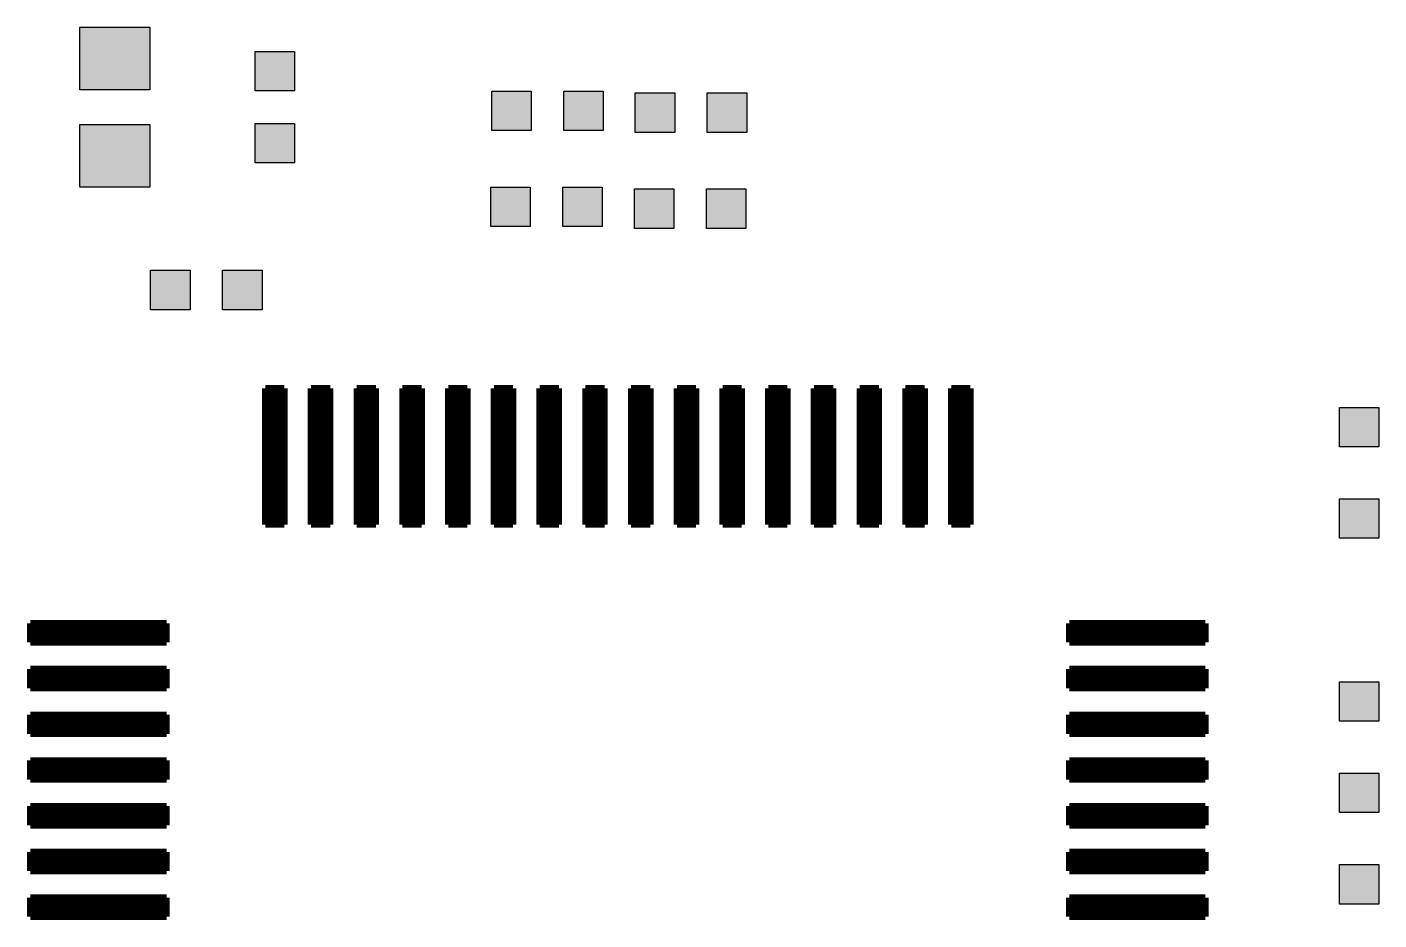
# Model space of a CAD drawing. Header units: millimetres. Extents: x -43 to 75, y 27 to 82.
# Drawn here: x -28.06 to -13.28, y 39.61 to 49.38 of the extents above; entities that cross this region are included whole.
import ezdxf

# ---------------------------------------------------------------- set-up
doc = ezdxf.new("R2010")
doc.units = ezdxf.units.MM
doc.layers.add('solderpaste_top', color=7, linetype='Continuous')

msp = doc.modelspace()

# ---------------------------------------------------------------- hatches: boundary and pattern name
at = {"layer": 'solderpaste_top'}
for points in [[(-27.481, 48.6905), (-27.481, 49.3763), (-26.719, 49.3763), (-26.719, 48.6905)], [(-25.5659, 48.6778), (-25.5659, 49.1096), (-25.1341, 49.1096), (-25.1341, 48.6778)], [(-22.9796, 48.2441), (-22.9796, 48.6759), (-22.5478, 48.6759), (-22.5478, 48.2441)], [(-22.1922, 48.2441), (-22.1922, 48.6759), (-21.7604, 48.6759), (-21.7604, 48.2441)], [(-21.4096, 48.2241), (-21.4096, 48.6559), (-20.9778, 48.6559), (-20.9778, 48.2241)], [(-20.6222, 48.2241), (-20.6222, 48.6559), (-20.1904, 48.6559), (-20.1904, 48.2241)], [(-27.481, 47.6237), (-27.481, 48.3095), (-26.719, 48.3095), (-26.719, 47.6237)], [(-25.5659, 47.8904), (-25.5659, 48.3222), (-25.1341, 48.3222), (-25.1341, 47.8904)], [(-22.9896, 47.1941), (-22.9896, 47.6259), (-22.5578, 47.6259), (-22.5578, 47.1941)], [(-22.2022, 47.1941), (-22.2022, 47.6259), (-21.7704, 47.6259), (-21.7704, 47.1941)], [(-21.4196, 47.1741), (-21.4196, 47.6059), (-20.9878, 47.6059), (-20.9878, 47.1741)], [(-20.6322, 47.1741), (-20.6322, 47.6059), (-20.2004, 47.6059), (-20.2004, 47.1741)], [(-26.7096, 46.2841), (-26.7096, 46.7159), (-26.2778, 46.7159), (-26.2778, 46.2841)], [(-25.9222, 46.2841), (-25.9222, 46.7159), (-25.4904, 46.7159), (-25.4904, 46.2841)], [(-13.7096, 44.7841), (-13.7096, 45.2159), (-13.2778, 45.2159), (-13.2778, 44.7841)], [(-13.7096, 43.7841), (-13.7096, 44.2159), (-13.2778, 44.2159), (-13.2778, 43.7841)], [(-13.7096, 41.7841), (-13.7096, 42.2159), (-13.2778, 42.2159), (-13.2778, 41.7841)], [(-13.7096, 40.7841), (-13.7096, 41.2159), (-13.2778, 41.2159), (-13.2778, 40.7841)], [(-13.7096, 39.7841), (-13.7096, 40.2159), (-13.2778, 40.2159), (-13.2778, 39.7841)]]:
    msp.add_hatch(color=171, dxfattribs=at).paths.add_polyline_path(points)

# ---------------------------------------------------------------- linework, layer by layer
at = {"layer": 'solderpaste_top', "color": 171}
for points in [[(-27.481, 48.6905), (-27.481, 49.3763), (-26.719, 49.3763), (-26.719, 48.6905), (-27.481, 48.6905)], [(-25.5659, 48.6778), (-25.5659, 49.1096), (-25.1341, 49.1096), (-25.1341, 48.6778), (-25.5659, 48.6778)], [(-22.9796, 48.2441), (-22.9796, 48.6759), (-22.5478, 48.6759), (-22.5478, 48.2441), (-22.9796, 48.2441)], [(-22.1922, 48.2441), (-22.1922, 48.6759), (-21.7604, 48.6759), (-21.7604, 48.2441), (-22.1922, 48.2441)], [(-21.4096, 48.2241), (-21.4096, 48.6559), (-20.9778, 48.6559), (-20.9778, 48.2241), (-21.4096, 48.2241)], [(-20.6222, 48.2241), (-20.6222, 48.6559), (-20.1904, 48.6559), (-20.1904, 48.2241), (-20.6222, 48.2241)], [(-27.481, 47.6237), (-27.481, 48.3095), (-26.719, 48.3095), (-26.719, 47.6237), (-27.481, 47.6237)], [(-25.5659, 47.8904), (-25.5659, 48.3222), (-25.1341, 48.3222), (-25.1341, 47.8904), (-25.5659, 47.8904)], [(-22.9896, 47.1941), (-22.9896, 47.6259), (-22.5578, 47.6259), (-22.5578, 47.1941), (-22.9896, 47.1941)], [(-22.2022, 47.1941), (-22.2022, 47.6259), (-21.7704, 47.6259), (-21.7704, 47.1941), (-22.2022, 47.1941)], [(-21.4196, 47.1741), (-21.4196, 47.6059), (-20.9878, 47.6059), (-20.9878, 47.1741), (-21.4196, 47.1741)], [(-20.6322, 47.1741), (-20.6322, 47.6059), (-20.2004, 47.6059), (-20.2004, 47.1741), (-20.6322, 47.1741)], [(-26.7096, 46.2841), (-26.7096, 46.7159), (-26.2778, 46.7159), (-26.2778, 46.2841), (-26.7096, 46.2841)], [(-25.9222, 46.2841), (-25.9222, 46.7159), (-25.4904, 46.7159), (-25.4904, 46.2841), (-25.9222, 46.2841)], [(-13.7096, 44.7841), (-13.7096, 45.2159), (-13.2778, 45.2159), (-13.2778, 44.7841), (-13.7096, 44.7841)], [(-13.7096, 43.7841), (-13.7096, 44.2159), (-13.2778, 44.2159), (-13.2778, 43.7841), (-13.7096, 43.7841)], [(-13.7096, 41.7841), (-13.7096, 42.2159), (-13.2778, 42.2159), (-13.2778, 41.7841), (-13.7096, 41.7841)], [(-13.7096, 40.7841), (-13.7096, 41.2159), (-13.2778, 41.2159), (-13.2778, 40.7841), (-13.7096, 40.7841)], [(-13.7096, 39.7841), (-13.7096, 40.2159), (-13.2778, 40.2159), (-13.2778, 39.7841), (-13.7096, 39.7841)]]:
    msp.add_lwpolyline(points, dxfattribs=at)
at = {"layer": 'solderpaste_top', "color": 171, "const_width": 0.07}
for points in [[(-25.455, 43.935), (-25.455, 45.425)], [(-25.455, 45.425), (-25.245, 45.425)], [(-25.455, 45.398), (-25.245, 45.398)], [(-25.245, 45.425), (-25.245, 43.935)], [(-24.955, 43.935), (-24.955, 45.425)], [(-24.955, 45.425), (-24.745, 45.425)], [(-24.955, 45.398), (-24.745, 45.398)], [(-24.745, 45.425), (-24.745, 43.935)], [(-24.455, 43.935), (-24.455, 45.425)], [(-24.455, 45.425), (-24.245, 45.425)], [(-24.455, 45.398), (-24.245, 45.398)], [(-24.245, 45.425), (-24.245, 43.935)], [(-23.955, 43.935), (-23.955, 45.425)], [(-23.955, 45.425), (-23.745, 45.425)], [(-23.955, 45.398), (-23.745, 45.398)], [(-23.745, 45.425), (-23.745, 43.935)], [(-23.455, 43.935), (-23.455, 45.425)], [(-23.455, 45.425), (-23.245, 45.425)], [(-23.455, 45.398), (-23.245, 45.398)], [(-23.245, 45.425), (-23.245, 43.935)], [(-22.955, 43.935), (-22.955, 45.425)], [(-22.955, 45.425), (-22.745, 45.425)], [(-22.955, 45.398), (-22.745, 45.398)], [(-22.745, 45.425), (-22.745, 43.935)], [(-22.455, 43.935), (-22.455, 45.425)], [(-22.455, 45.425), (-22.245, 45.425)], [(-22.455, 45.398), (-22.245, 45.398)], [(-22.245, 45.425), (-22.245, 43.935)], [(-21.955, 43.935), (-21.955, 45.425)], [(-21.955, 45.425), (-21.745, 45.425)], [(-21.955, 45.398), (-21.745, 45.398)], [(-21.745, 45.425), (-21.745, 43.935)], [(-21.455, 43.935), (-21.455, 45.425)], [(-21.455, 45.425), (-21.245, 45.425)], [(-21.455, 45.398), (-21.245, 45.398)], [(-21.245, 45.425), (-21.245, 43.935)], [(-20.955, 43.935), (-20.955, 45.425)], [(-20.955, 45.425), (-20.745, 45.425)], [(-20.955, 45.398), (-20.745, 45.398)], [(-20.745, 45.425), (-20.745, 43.935)], [(-20.455, 43.935), (-20.455, 45.425)], [(-20.455, 45.425), (-20.245, 45.425)], [(-20.455, 45.398), (-20.245, 45.398)], [(-20.245, 45.425), (-20.245, 43.935)], [(-19.955, 43.935), (-19.955, 45.425)], [(-19.955, 45.425), (-19.745, 45.425)], [(-19.955, 45.398), (-19.745, 45.398)], [(-19.745, 45.425), (-19.745, 43.935)], [(-19.455, 43.935), (-19.455, 45.425)], [(-19.455, 45.425), (-19.245, 45.425)], [(-19.455, 45.398), (-19.245, 45.398)], [(-19.245, 45.425), (-19.245, 43.935)], [(-18.955, 43.935), (-18.955, 45.425)], [(-18.955, 45.425), (-18.745, 45.425)], [(-18.955, 45.398), (-18.745, 45.398)], [(-18.745, 45.425), (-18.745, 43.935)], [(-18.455, 43.935), (-18.455, 45.425)], [(-18.455, 45.425), (-18.245, 45.425)], [(-18.455, 45.398), (-18.245, 45.398)], [(-18.245, 45.425), (-18.245, 43.935)], [(-17.955, 43.935), (-17.955, 45.425)], [(-17.955, 45.425), (-17.745, 45.425)], [(-17.955, 45.398), (-17.745, 45.398)], [(-17.745, 43.935), (-17.745, 45.425)], [(-25.245, 45.3315), (-25.455, 45.3315)], [(-25.455, 45.265), (-25.245, 45.265)], [(-24.745, 45.3315), (-24.955, 45.3315)], [(-24.955, 45.265), (-24.745, 45.265)], [(-24.245, 45.3315), (-24.455, 45.3315)], [(-24.455, 45.265), (-24.245, 45.265)], [(-23.745, 45.3315), (-23.955, 45.3315)], [(-23.955, 45.265), (-23.745, 45.265)], [(-23.245, 45.3315), (-23.455, 45.3315)], [(-23.455, 45.265), (-23.245, 45.265)], [(-22.745, 45.3315), (-22.955, 45.3315)], [(-22.955, 45.265), (-22.745, 45.265)], [(-22.245, 45.3315), (-22.455, 45.3315)], [(-22.455, 45.265), (-22.245, 45.265)], [(-21.745, 45.3315), (-21.955, 45.3315)], [(-21.955, 45.265), (-21.745, 45.265)], [(-21.245, 45.3315), (-21.455, 45.3315)], [(-21.455, 45.265), (-21.245, 45.265)], [(-20.745, 45.3315), (-20.955, 45.3315)], [(-20.955, 45.265), (-20.745, 45.265)], [(-20.245, 45.3315), (-20.455, 45.3315)], [(-20.455, 45.265), (-20.245, 45.265)], [(-19.745, 45.3315), (-19.955, 45.3315)], [(-19.955, 45.265), (-19.745, 45.265)], [(-19.245, 45.3315), (-19.455, 45.3315)], [(-19.455, 45.265), (-19.245, 45.265)], [(-18.745, 45.3315), (-18.955, 45.3315)], [(-18.955, 45.265), (-18.745, 45.265)], [(-18.245, 45.3315), (-18.455, 45.3315)], [(-18.455, 45.265), (-18.245, 45.265)], [(-17.745, 45.3315), (-17.955, 45.3315)], [(-17.955, 45.265), (-17.745, 45.265)], [(-25.245, 45.1985), (-25.455, 45.1985)], [(-25.455, 45.132), (-25.245, 45.132)], [(-25.245, 45.0655), (-25.455, 45.0655)], [(-24.745, 45.1985), (-24.955, 45.1985)], [(-24.955, 45.132), (-24.745, 45.132)], [(-24.745, 45.0655), (-24.955, 45.0655)], [(-24.245, 45.1985), (-24.455, 45.1985)], [(-24.455, 45.132), (-24.245, 45.132)], [(-24.245, 45.0655), (-24.455, 45.0655)], [(-23.745, 45.1985), (-23.955, 45.1985)], [(-23.955, 45.132), (-23.745, 45.132)], [(-23.745, 45.0655), (-23.955, 45.0655)], [(-23.245, 45.1985), (-23.455, 45.1985)], [(-23.455, 45.132), (-23.245, 45.132)], [(-23.245, 45.0655), (-23.455, 45.0655)], [(-22.745, 45.1985), (-22.955, 45.1985)], [(-22.955, 45.132), (-22.745, 45.132)], [(-22.745, 45.0655), (-22.955, 45.0655)], [(-22.245, 45.1985), (-22.455, 45.1985)], [(-22.455, 45.132), (-22.245, 45.132)], [(-22.245, 45.0655), (-22.455, 45.0655)], [(-21.745, 45.1985), (-21.955, 45.1985)], [(-21.955, 45.132), (-21.745, 45.132)], [(-21.745, 45.0655), (-21.955, 45.0655)], [(-21.245, 45.1985), (-21.455, 45.1985)], [(-21.455, 45.132), (-21.245, 45.132)], [(-21.245, 45.0655), (-21.455, 45.0655)], [(-20.745, 45.1985), (-20.955, 45.1985)], [(-20.955, 45.132), (-20.745, 45.132)], [(-20.745, 45.0655), (-20.955, 45.0655)], [(-20.245, 45.1985), (-20.455, 45.1985)], [(-20.455, 45.132), (-20.245, 45.132)], [(-20.245, 45.0655), (-20.455, 45.0655)], [(-19.745, 45.1985), (-19.955, 45.1985)], [(-19.955, 45.132), (-19.745, 45.132)], [(-19.745, 45.0655), (-19.955, 45.0655)], [(-19.245, 45.1985), (-19.455, 45.1985)], [(-19.455, 45.132), (-19.245, 45.132)], [(-19.245, 45.0655), (-19.455, 45.0655)], [(-18.745, 45.1985), (-18.955, 45.1985)], [(-18.955, 45.132), (-18.745, 45.132)], [(-18.745, 45.0655), (-18.955, 45.0655)], [(-18.245, 45.1985), (-18.455, 45.1985)], [(-18.455, 45.132), (-18.245, 45.132)], [(-18.245, 45.0655), (-18.455, 45.0655)], [(-17.745, 45.1985), (-17.955, 45.1985)], [(-17.955, 45.132), (-17.745, 45.132)], [(-17.745, 45.0655), (-17.955, 45.0655)], [(-25.455, 44.999), (-25.245, 44.999)], [(-25.245, 44.9325), (-25.455, 44.9325)], [(-24.955, 44.999), (-24.745, 44.999)], [(-24.745, 44.9325), (-24.955, 44.9325)], [(-24.455, 44.999), (-24.245, 44.999)], [(-24.245, 44.9325), (-24.455, 44.9325)], [(-23.955, 44.999), (-23.745, 44.999)], [(-23.745, 44.9325), (-23.955, 44.9325)], [(-23.455, 44.999), (-23.245, 44.999)], [(-23.245, 44.9325), (-23.455, 44.9325)], [(-22.955, 44.999), (-22.745, 44.999)], [(-22.745, 44.9325), (-22.955, 44.9325)], [(-22.455, 44.999), (-22.245, 44.999)], [(-22.245, 44.9325), (-22.455, 44.9325)], [(-21.955, 44.999), (-21.745, 44.999)], [(-21.745, 44.9325), (-21.955, 44.9325)], [(-21.455, 44.999), (-21.245, 44.999)], [(-21.245, 44.9325), (-21.455, 44.9325)], [(-20.955, 44.999), (-20.745, 44.999)], [(-20.745, 44.9325), (-20.955, 44.9325)], [(-20.455, 44.999), (-20.245, 44.999)], [(-20.245, 44.9325), (-20.455, 44.9325)], [(-19.955, 44.999), (-19.745, 44.999)], [(-19.745, 44.9325), (-19.955, 44.9325)], [(-19.455, 44.999), (-19.245, 44.999)], [(-19.245, 44.9325), (-19.455, 44.9325)], [(-18.955, 44.999), (-18.745, 44.999)], [(-18.745, 44.9325), (-18.955, 44.9325)], [(-18.455, 44.999), (-18.245, 44.999)], [(-18.245, 44.9325), (-18.455, 44.9325)], [(-17.955, 44.999), (-17.745, 44.999)], [(-17.745, 44.9325), (-17.955, 44.9325)], [(-25.455, 44.866), (-25.245, 44.866)], [(-25.245, 44.7995), (-25.455, 44.7995)], [(-24.955, 44.866), (-24.745, 44.866)], [(-24.745, 44.7995), (-24.955, 44.7995)], [(-24.455, 44.866), (-24.245, 44.866)], [(-24.245, 44.7995), (-24.455, 44.7995)], [(-23.955, 44.866), (-23.745, 44.866)], [(-23.745, 44.7995), (-23.955, 44.7995)], [(-23.455, 44.866), (-23.245, 44.866)], [(-23.245, 44.7995), (-23.455, 44.7995)], [(-22.955, 44.866), (-22.745, 44.866)], [(-22.745, 44.7995), (-22.955, 44.7995)], [(-22.455, 44.866), (-22.245, 44.866)], [(-22.245, 44.7995), (-22.455, 44.7995)], [(-21.955, 44.866), (-21.745, 44.866)], [(-21.745, 44.7995), (-21.955, 44.7995)], [(-21.455, 44.866), (-21.245, 44.866)], [(-21.245, 44.7995), (-21.455, 44.7995)], [(-20.955, 44.866), (-20.745, 44.866)], [(-20.745, 44.7995), (-20.955, 44.7995)], [(-20.455, 44.866), (-20.245, 44.866)], [(-20.245, 44.7995), (-20.455, 44.7995)], [(-19.955, 44.866), (-19.745, 44.866)], [(-19.745, 44.7995), (-19.955, 44.7995)], [(-19.455, 44.866), (-19.245, 44.866)], [(-19.245, 44.7995), (-19.455, 44.7995)], [(-18.955, 44.866), (-18.745, 44.866)], [(-18.745, 44.7995), (-18.955, 44.7995)], [(-18.455, 44.866), (-18.245, 44.866)], [(-18.245, 44.7995), (-18.455, 44.7995)], [(-17.955, 44.866), (-17.745, 44.866)], [(-17.745, 44.7995), (-17.955, 44.7995)], [(-25.455, 44.733), (-25.245, 44.733)], [(-25.245, 44.6665), (-25.455, 44.6665)], [(-24.955, 44.733), (-24.745, 44.733)], [(-24.745, 44.6665), (-24.955, 44.6665)], [(-24.455, 44.733), (-24.245, 44.733)], [(-24.245, 44.6665), (-24.455, 44.6665)], [(-23.955, 44.733), (-23.745, 44.733)], [(-23.745, 44.6665), (-23.955, 44.6665)], [(-23.455, 44.733), (-23.245, 44.733)], [(-23.245, 44.6665), (-23.455, 44.6665)], [(-22.955, 44.733), (-22.745, 44.733)], [(-22.745, 44.6665), (-22.955, 44.6665)], [(-22.455, 44.733), (-22.245, 44.733)], [(-22.245, 44.6665), (-22.455, 44.6665)], [(-21.955, 44.733), (-21.745, 44.733)], [(-21.745, 44.6665), (-21.955, 44.6665)], [(-21.455, 44.733), (-21.245, 44.733)], [(-21.245, 44.6665), (-21.455, 44.6665)], [(-20.955, 44.733), (-20.745, 44.733)], [(-20.745, 44.6665), (-20.955, 44.6665)], [(-20.455, 44.733), (-20.245, 44.733)], [(-20.245, 44.6665), (-20.455, 44.6665)], [(-19.955, 44.733), (-19.745, 44.733)], [(-19.745, 44.6665), (-19.955, 44.6665)], [(-19.455, 44.733), (-19.245, 44.733)], [(-19.245, 44.6665), (-19.455, 44.6665)], [(-18.955, 44.733), (-18.745, 44.733)], [(-18.745, 44.6665), (-18.955, 44.6665)], [(-18.455, 44.733), (-18.245, 44.733)], [(-18.245, 44.6665), (-18.455, 44.6665)], [(-17.955, 44.733), (-17.745, 44.733)], [(-17.745, 44.6665), (-17.955, 44.6665)], [(-25.455, 44.6), (-25.245, 44.6)], [(-25.245, 44.5335), (-25.455, 44.5335)], [(-25.455, 44.467), (-25.245, 44.467)], [(-24.955, 44.6), (-24.745, 44.6)], [(-24.745, 44.5335), (-24.955, 44.5335)], [(-24.955, 44.467), (-24.745, 44.467)], [(-24.455, 44.6), (-24.245, 44.6)], [(-24.245, 44.5335), (-24.455, 44.5335)], [(-24.455, 44.467), (-24.245, 44.467)], [(-23.955, 44.6), (-23.745, 44.6)], [(-23.745, 44.5335), (-23.955, 44.5335)], [(-23.955, 44.467), (-23.745, 44.467)], [(-23.455, 44.6), (-23.245, 44.6)], [(-23.245, 44.5335), (-23.455, 44.5335)], [(-23.455, 44.467), (-23.245, 44.467)], [(-22.955, 44.6), (-22.745, 44.6)], [(-22.745, 44.5335), (-22.955, 44.5335)], [(-22.955, 44.467), (-22.745, 44.467)], [(-22.455, 44.6), (-22.245, 44.6)], [(-22.245, 44.5335), (-22.455, 44.5335)], [(-22.455, 44.467), (-22.245, 44.467)], [(-21.955, 44.6), (-21.745, 44.6)], [(-21.745, 44.5335), (-21.955, 44.5335)], [(-21.955, 44.467), (-21.745, 44.467)], [(-21.455, 44.6), (-21.245, 44.6)], [(-21.245, 44.5335), (-21.455, 44.5335)], [(-21.455, 44.467), (-21.245, 44.467)], [(-20.955, 44.6), (-20.745, 44.6)], [(-20.745, 44.5335), (-20.955, 44.5335)], [(-20.955, 44.467), (-20.745, 44.467)], [(-20.455, 44.6), (-20.245, 44.6)], [(-20.245, 44.5335), (-20.455, 44.5335)], [(-20.455, 44.467), (-20.245, 44.467)], [(-19.955, 44.6), (-19.745, 44.6)], [(-19.745, 44.5335), (-19.955, 44.5335)], [(-19.955, 44.467), (-19.745, 44.467)], [(-19.455, 44.6), (-19.245, 44.6)], [(-19.245, 44.5335), (-19.455, 44.5335)], [(-19.455, 44.467), (-19.245, 44.467)], [(-18.955, 44.6), (-18.745, 44.6)], [(-18.745, 44.5335), (-18.955, 44.5335)], [(-18.955, 44.467), (-18.745, 44.467)], [(-18.455, 44.6), (-18.245, 44.6)], [(-18.245, 44.5335), (-18.455, 44.5335)], [(-18.455, 44.467), (-18.245, 44.467)], [(-17.955, 44.6), (-17.745, 44.6)], [(-17.745, 44.5335), (-17.955, 44.5335)], [(-17.955, 44.467), (-17.745, 44.467)], [(-25.245, 44.4005), (-25.455, 44.4005)], [(-25.455, 44.334), (-25.245, 44.334)], [(-24.745, 44.4005), (-24.955, 44.4005)], [(-24.955, 44.334), (-24.745, 44.334)], [(-24.245, 44.4005), (-24.455, 44.4005)], [(-24.455, 44.334), (-24.245, 44.334)], [(-23.745, 44.4005), (-23.955, 44.4005)], [(-23.955, 44.334), (-23.745, 44.334)], [(-23.245, 44.4005), (-23.455, 44.4005)], [(-23.455, 44.334), (-23.245, 44.334)], [(-22.745, 44.4005), (-22.955, 44.4005)], [(-22.955, 44.334), (-22.745, 44.334)], [(-22.245, 44.4005), (-22.455, 44.4005)], [(-22.455, 44.334), (-22.245, 44.334)], [(-21.745, 44.4005), (-21.955, 44.4005)], [(-21.955, 44.334), (-21.745, 44.334)], [(-21.245, 44.4005), (-21.455, 44.4005)], [(-21.455, 44.334), (-21.245, 44.334)], [(-20.745, 44.4005), (-20.955, 44.4005)], [(-20.955, 44.334), (-20.745, 44.334)], [(-20.245, 44.4005), (-20.455, 44.4005)], [(-20.455, 44.334), (-20.245, 44.334)], [(-19.745, 44.4005), (-19.955, 44.4005)], [(-19.955, 44.334), (-19.745, 44.334)], [(-19.245, 44.4005), (-19.455, 44.4005)], [(-19.455, 44.334), (-19.245, 44.334)], [(-18.745, 44.4005), (-18.955, 44.4005)], [(-18.955, 44.334), (-18.745, 44.334)], [(-18.245, 44.4005), (-18.455, 44.4005)], [(-18.455, 44.334), (-18.245, 44.334)], [(-17.745, 44.4005), (-17.955, 44.4005)], [(-17.955, 44.334), (-17.745, 44.334)], [(-25.245, 44.2675), (-25.455, 44.2675)], [(-25.455, 44.201), (-25.245, 44.201)], [(-24.745, 44.2675), (-24.955, 44.2675)], [(-24.955, 44.201), (-24.745, 44.201)], [(-24.245, 44.2675), (-24.455, 44.2675)], [(-24.455, 44.201), (-24.245, 44.201)], [(-23.745, 44.2675), (-23.955, 44.2675)], [(-23.955, 44.201), (-23.745, 44.201)], [(-23.245, 44.2675), (-23.455, 44.2675)], [(-23.455, 44.201), (-23.245, 44.201)], [(-22.745, 44.2675), (-22.955, 44.2675)], [(-22.955, 44.201), (-22.745, 44.201)], [(-22.245, 44.2675), (-22.455, 44.2675)], [(-22.455, 44.201), (-22.245, 44.201)], [(-21.745, 44.2675), (-21.955, 44.2675)], [(-21.955, 44.201), (-21.745, 44.201)], [(-21.245, 44.2675), (-21.455, 44.2675)], [(-21.455, 44.201), (-21.245, 44.201)], [(-20.745, 44.2675), (-20.955, 44.2675)], [(-20.955, 44.201), (-20.745, 44.201)], [(-20.245, 44.2675), (-20.455, 44.2675)], [(-20.455, 44.201), (-20.245, 44.201)], [(-19.745, 44.2675), (-19.955, 44.2675)], [(-19.955, 44.201), (-19.745, 44.201)], [(-19.245, 44.2675), (-19.455, 44.2675)], [(-19.455, 44.201), (-19.245, 44.201)], [(-18.745, 44.2675), (-18.955, 44.2675)], [(-18.955, 44.201), (-18.745, 44.201)], [(-18.245, 44.2675), (-18.455, 44.2675)], [(-18.455, 44.201), (-18.245, 44.201)], [(-17.745, 44.2675), (-17.955, 44.2675)], [(-17.955, 44.201), (-17.745, 44.201)], [(-25.245, 44.1345), (-25.455, 44.1345)], [(-25.455, 44.068), (-25.245, 44.068)], [(-24.745, 44.1345), (-24.955, 44.1345)], [(-24.955, 44.068), (-24.745, 44.068)], [(-24.245, 44.1345), (-24.455, 44.1345)], [(-24.455, 44.068), (-24.245, 44.068)], [(-23.745, 44.1345), (-23.955, 44.1345)], [(-23.955, 44.068), (-23.745, 44.068)], [(-23.245, 44.1345), (-23.455, 44.1345)], [(-23.455, 44.068), (-23.245, 44.068)], [(-22.745, 44.1345), (-22.955, 44.1345)], [(-22.955, 44.068), (-22.745, 44.068)], [(-22.245, 44.1345), (-22.455, 44.1345)], [(-22.455, 44.068), (-22.245, 44.068)], [(-21.745, 44.1345), (-21.955, 44.1345)], [(-21.955, 44.068), (-21.745, 44.068)], [(-21.245, 44.1345), (-21.455, 44.1345)], [(-21.455, 44.068), (-21.245, 44.068)], [(-20.745, 44.1345), (-20.955, 44.1345)], [(-20.955, 44.068), (-20.745, 44.068)], [(-20.245, 44.1345), (-20.455, 44.1345)], [(-20.455, 44.068), (-20.245, 44.068)], [(-19.745, 44.1345), (-19.955, 44.1345)], [(-19.955, 44.068), (-19.745, 44.068)], [(-19.245, 44.1345), (-19.455, 44.1345)], [(-19.455, 44.068), (-19.245, 44.068)], [(-18.745, 44.1345), (-18.955, 44.1345)], [(-18.955, 44.068), (-18.745, 44.068)], [(-18.245, 44.1345), (-18.455, 44.1345)], [(-18.455, 44.068), (-18.245, 44.068)], [(-17.745, 44.1345), (-17.955, 44.1345)], [(-17.955, 44.068), (-17.745, 44.068)], [(-25.245, 44.0015), (-25.455, 44.0015)], [(-25.245, 43.935), (-25.455, 43.935)], [(-24.745, 44.0015), (-24.955, 44.0015)], [(-24.745, 43.935), (-24.955, 43.935)], [(-24.245, 44.0015), (-24.455, 44.0015)], [(-24.245, 43.935), (-24.455, 43.935)], [(-23.745, 44.0015), (-23.955, 44.0015)], [(-23.745, 43.935), (-23.955, 43.935)], [(-23.245, 44.0015), (-23.455, 44.0015)], [(-23.245, 43.935), (-23.455, 43.935)], [(-22.745, 44.0015), (-22.955, 44.0015)], [(-22.745, 43.935), (-22.955, 43.935)], [(-22.245, 44.0015), (-22.455, 44.0015)], [(-22.245, 43.935), (-22.455, 43.935)], [(-21.745, 44.0015), (-21.955, 44.0015)], [(-21.745, 43.935), (-21.955, 43.935)], [(-21.245, 44.0015), (-21.455, 44.0015)], [(-21.245, 43.935), (-21.455, 43.935)], [(-20.745, 44.0015), (-20.955, 44.0015)], [(-20.745, 43.935), (-20.955, 43.935)], [(-20.245, 44.0015), (-20.455, 44.0015)], [(-20.245, 43.935), (-20.455, 43.935)], [(-19.745, 44.0015), (-19.955, 44.0015)], [(-19.745, 43.935), (-19.955, 43.935)], [(-19.245, 44.0015), (-19.455, 44.0015)], [(-19.245, 43.935), (-19.455, 43.935)], [(-18.745, 44.0015), (-18.955, 44.0015)], [(-18.745, 43.935), (-18.955, 43.935)], [(-18.245, 44.0015), (-18.455, 44.0015)], [(-18.245, 43.935), (-18.455, 43.935)], [(-17.745, 44.0015), (-17.955, 44.0015)], [(-17.745, 43.935), (-17.955, 43.935)], [(-28.025, 42.645), (-28.025, 42.855)], [(-28.025, 42.855), (-26.535, 42.855)], [(-26.535, 42.8445), (-28.025, 42.8445)], [(-26.535, 42.855), (-26.535, 42.645)], [(-16.665, 42.645), (-16.665, 42.855)], [(-16.665, 42.855), (-15.175, 42.855)], [(-15.175, 42.8445), (-16.665, 42.8445)], [(-15.175, 42.855), (-15.175, 42.645)], [(-28.025, 42.778), (-26.535, 42.778)], [(-26.535, 42.7115), (-28.025, 42.7115)], [(-16.665, 42.778), (-15.175, 42.778)], [(-15.175, 42.7115), (-16.665, 42.7115)], [(-26.535, 42.645), (-28.025, 42.645)], [(-16.665, 42.645), (-15.175, 42.645)], [(-28.025, 42.145), (-28.025, 42.355)], [(-28.025, 42.355), (-26.535, 42.355)], [(-26.535, 42.3445), (-28.025, 42.3445)], [(-28.025, 42.278), (-26.535, 42.278)], [(-26.535, 42.355), (-26.535, 42.145)], [(-16.665, 42.145), (-16.665, 42.355)], [(-16.665, 42.355), (-15.175, 42.355)], [(-15.175, 42.3445), (-16.665, 42.3445)], [(-16.665, 42.278), (-15.175, 42.278)], [(-15.175, 42.355), (-15.175, 42.145)], [(-26.535, 42.2115), (-28.025, 42.2115)], [(-28.025, 42.145), (-26.535, 42.145)], [(-15.175, 42.2115), (-16.665, 42.2115)], [(-16.665, 42.145), (-15.175, 42.145)], [(-28.025, 41.645), (-28.025, 41.855)], [(-28.025, 41.855), (-26.535, 41.855)], [(-26.535, 41.8445), (-28.025, 41.8445)], [(-26.535, 41.855), (-26.535, 41.645)], [(-16.665, 41.645), (-16.665, 41.855)], [(-16.665, 41.855), (-15.175, 41.855)], [(-15.175, 41.8445), (-16.665, 41.8445)], [(-15.175, 41.855), (-15.175, 41.645)], [(-28.025, 41.778), (-26.535, 41.778)], [(-26.535, 41.7115), (-28.025, 41.7115)], [(-16.665, 41.778), (-15.175, 41.778)], [(-15.175, 41.7115), (-16.665, 41.7115)], [(-28.025, 41.645), (-26.535, 41.645)], [(-16.665, 41.645), (-15.175, 41.645)], [(-28.025, 41.145), (-28.025, 41.355)], [(-28.025, 41.355), (-26.535, 41.355)], [(-26.535, 41.3445), (-28.025, 41.3445)], [(-28.025, 41.278), (-26.535, 41.278)], [(-26.535, 41.2115), (-28.025, 41.2115)], [(-26.535, 41.355), (-26.535, 41.145)], [(-16.665, 41.145), (-16.665, 41.355)], [(-16.665, 41.355), (-15.175, 41.355)], [(-15.175, 41.3445), (-16.665, 41.3445)], [(-16.665, 41.278), (-15.175, 41.278)], [(-15.175, 41.2115), (-16.665, 41.2115)], [(-15.175, 41.355), (-15.175, 41.145)], [(-28.025, 41.145), (-26.535, 41.145)], [(-16.665, 41.145), (-15.175, 41.145)], [(-28.025, 40.645), (-28.025, 40.855)], [(-28.025, 40.855), (-26.535, 40.855)], [(-26.535, 40.8445), (-28.025, 40.8445)], [(-28.025, 40.778), (-26.535, 40.778)], [(-26.535, 40.855), (-26.535, 40.645)], [(-16.665, 40.645), (-16.665, 40.855)], [(-16.665, 40.855), (-15.175, 40.855)], [(-15.175, 40.8445), (-16.665, 40.8445)], [(-16.665, 40.778), (-15.175, 40.778)], [(-15.175, 40.855), (-15.175, 40.645)], [(-26.535, 40.7115), (-28.025, 40.7115)], [(-28.025, 40.645), (-26.535, 40.645)], [(-15.175, 40.7115), (-16.665, 40.7115)], [(-16.665, 40.645), (-15.175, 40.645)], [(-28.025, 40.145), (-28.025, 40.355)], [(-28.025, 40.355), (-26.535, 40.355)], [(-26.535, 40.3445), (-28.025, 40.3445)], [(-26.535, 40.355), (-26.535, 40.145)], [(-16.665, 40.145), (-16.665, 40.355)], [(-16.665, 40.355), (-15.175, 40.355)], [(-15.175, 40.3445), (-16.665, 40.3445)], [(-15.175, 40.355), (-15.175, 40.145)], [(-28.025, 40.278), (-26.535, 40.278)], [(-26.535, 40.2115), (-28.025, 40.2115)], [(-16.665, 40.278), (-15.175, 40.278)], [(-15.175, 40.2115), (-16.665, 40.2115)], [(-28.025, 40.145), (-26.535, 40.145)], [(-16.665, 40.145), (-15.175, 40.145)], [(-28.025, 39.645), (-28.025, 39.855)], [(-28.025, 39.855), (-26.535, 39.855)], [(-26.535, 39.8445), (-28.025, 39.8445)], [(-28.025, 39.778), (-26.535, 39.778)], [(-26.535, 39.855), (-26.535, 39.645)], [(-16.665, 39.645), (-16.665, 39.855)], [(-16.665, 39.855), (-15.175, 39.855)], [(-15.175, 39.8445), (-16.665, 39.8445)], [(-16.665, 39.778), (-15.175, 39.778)], [(-15.175, 39.855), (-15.175, 39.645)], [(-26.535, 39.7115), (-28.025, 39.7115)], [(-28.025, 39.645), (-26.535, 39.645)], [(-15.175, 39.7115), (-16.665, 39.7115)], [(-16.665, 39.645), (-15.175, 39.645)]]:
    msp.add_lwpolyline(points, dxfattribs=at)

doc.saveas('drawing.dxf')
